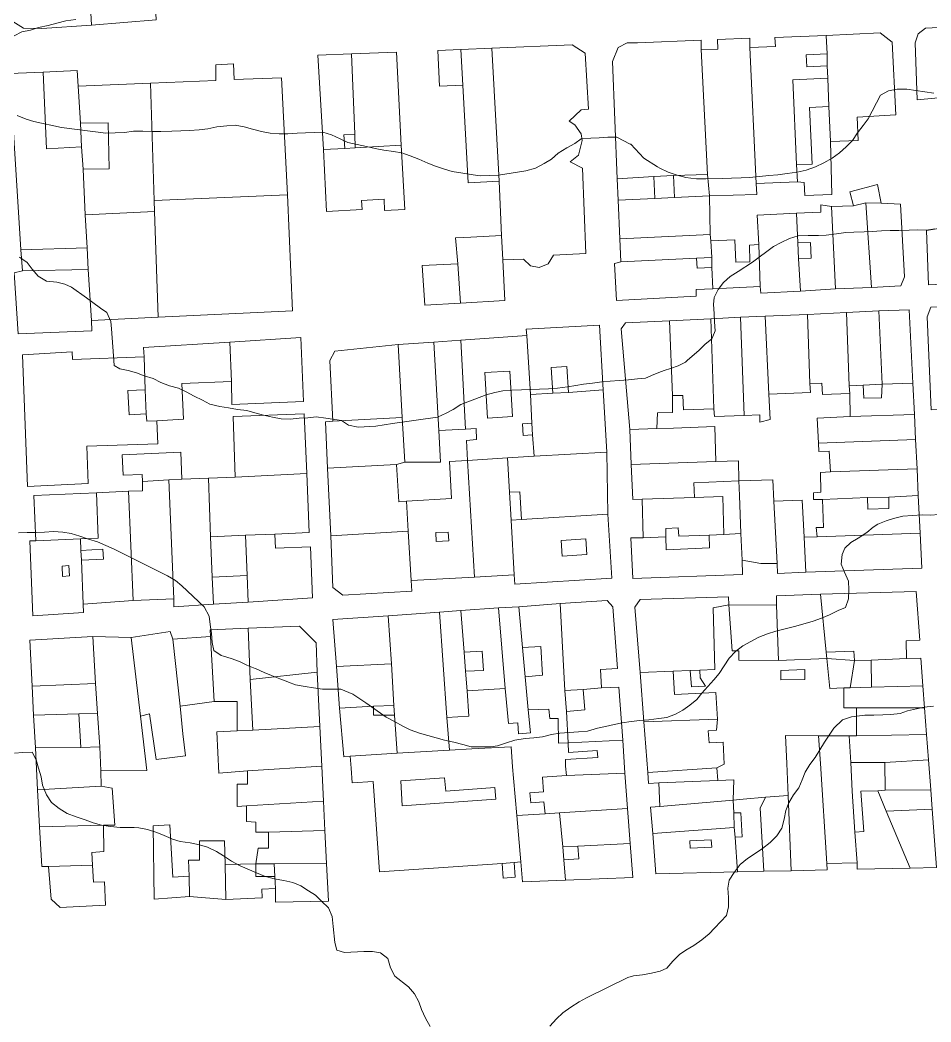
# Model space of a CAD drawing. Header units: kilometres. Extents: x 1172416 to 1173653, y 1051621 to 1052799.
# Drawn here: x 1173228.2 to 1173446.1, y 1052056.6 to 1052296.2 of the extents above; entities that cross this region are included whole.
import ezdxf

# ---------------------------------------------------------------- set-up
doc = ezdxf.new("R2010")
doc.units = ezdxf.units.KM
doc.header["$MEASUREMENT"] = 0
doc.layers.add('edificios', color=44, linetype='Continuous', lineweight=5)
doc.layers.add('terreno', color=7, linetype='Continuous')

msp = doc.modelspace()

# ---------------------------------------------------------------- linework, layer by layer
at = {"layer": 'edificios', "elevation": 50}
for points in [[(1173245.25, 1052327.625), (1173247, 1052327.625), (1173252, 1052328.00001), (1173252.75, 1052315.125), (1173259.75, 1052315.50001), (1173260.75, 1052296.25001), (1173245.25, 1052295.00001), (1173244, 1052318.75001), (1173243.5, 1052327.50001), (1173245.25, 1052327.625)], [(1173245.25, 1052295.00001), (1173233.375, 1052294.125), (1173229, 1052294.25001), (1173226.5, 1052295.875), (1173225, 1052297.75001), (1173224.125, 1052317.875), (1173244, 1052318.75001), (1173245.25, 1052295.00001)], [(1173459.75, 1052278.125), (1173447, 1052277.50001), (1173442.75, 1052277.125), (1173442.25, 1052290.75001), (1173443, 1052292.875), (1173444.75, 1052294.25001), (1173458.875, 1052295.00001), (1173459.75, 1052278.125)], [(1173391.125, 1052289.125), (1173395.125, 1052289.25001), (1173395, 1052291.50001), (1173402.75, 1052291.875), (1173402.75, 1052289.625), (1173404.25, 1052257.125), (1173404.375, 1052254.50001), (1173393.125, 1052254.125), (1173392.625, 1052259.25001), (1173391.125, 1052289.125)], [(1173402.75, 1052289.625), (1173408.875, 1052289.875), (1173408.75, 1052292.00001), (1173421, 1052292.50001), (1173421.25, 1052288.125), (1173416.25, 1052287.875), (1173416.375, 1052285.00001), (1173421.25, 1052285.25001), (1173421.375, 1052282.25001), (1173413, 1052281.875), (1173413.875, 1052261.625), (1173414.125, 1052257.50001), (1173404.25, 1052257.125), (1173402.75, 1052289.625)], [(1173421.25, 1052288.125), (1173421, 1052292.50001), (1173433.875, 1052293.125), (1173436.75, 1052290.875), (1173437.625, 1052273.50001), (1173428.375, 1052273.00001), (1173428.625, 1052267.375), (1173422, 1052267.125), (1173421.625, 1052275.50001), (1173421.375, 1052282.25001), (1173421.25, 1052285.25001), (1173421.25, 1052288.125)], [(1173333.625, 1052289.125), (1173341, 1052289.50001), (1173342.75, 1052257.625), (1173335.375, 1052257.25001), (1173334.125, 1052280.625), (1173333.625, 1052289.125)], [(1173342.75, 1052257.625), (1173341, 1052289.50001), (1173360.25, 1052290.25001), (1173363.375, 1052288.25001), (1173364.125, 1052274.875), (1173362.375, 1052274.75001), (1173359.5, 1052272.00001), (1173360.875, 1052271.125), (1173362.375, 1052269.00001), (1173362.625, 1052267.375), (1173361.75, 1052263.875), (1173359.75, 1052262.25001), (1173362.75, 1052260.75001), (1173363.5, 1052240.375), (1173355.75, 1052240.00001), (1173354.5, 1052237.875), (1173352.375, 1052237.00001), (1173350.25, 1052237.375), (1173348.625, 1052239.00001), (1173343.625, 1052238.875), (1173343.375, 1052244.625), (1173342.75, 1052257.625)], [(1173392.625, 1052259.25001), (1173384.5, 1052259.00001), (1173379.75, 1052258.75001), (1173371, 1052258.25001), (1173369.875, 1052286.25001), (1173371.25, 1052289.625), (1173373.375, 1052290.75001), (1173375.875, 1052290.75001), (1173391.125, 1052291.375), (1173391.125, 1052289.125), (1173392.625, 1052259.25001)], [(1173308.25, 1052268.875), (1173305.625, 1052268.75001), (1173305.875, 1052265.50001), (1173300.75, 1052265.25001), (1173299.375, 1052287.75001), (1173307.5, 1052288.125), (1173308.25, 1052268.875)], [(1173308.25, 1052268.875), (1173307.5, 1052288.125), (1173318.25, 1052288.50001), (1173319.375, 1052266.25001), (1173308.375, 1052265.625), (1173308.25, 1052268.875)], [(1173334.125, 1052280.625), (1173328.5, 1052280.375), (1173328.125, 1052288.875), (1173333.625, 1052289.125), (1173334.125, 1052280.625)], [(1173421.25, 1052285.25001), (1173416.375, 1052285.00001), (1173416.25, 1052287.875), (1173421.25, 1052288.125), (1173421.25, 1052285.25001)], [(1173259.375, 1052281.125), (1173275, 1052281.75001), (1173275, 1052285.50001), (1173279.25, 1052285.75001), (1173279.375, 1052282.00001), (1173290.75, 1052282.375), (1173292.125, 1052254.375), (1173260.25, 1052253.00001), (1173259.375, 1052281.125)], [(1173242.875, 1052265.875), (1173243.25, 1052260.50001), (1173243.75, 1052249.625), (1173244.25, 1052241.75001), (1173228.375, 1052241.25001), (1173225.75, 1052283.375), (1173233.75, 1052283.75001), (1173234.5, 1052265.375), (1173242.875, 1052265.875)], [(1173233.75, 1052283.75001), (1173241.875, 1052284.125), (1173242.125, 1052280.375), (1173242.625, 1052271.50001), (1173242.875, 1052265.875), (1173234.5, 1052265.375), (1173233.75, 1052283.75001)], [(1173421.625, 1052275.50001), (1173417, 1052275.25001), (1173417.625, 1052261.75001), (1173413.875, 1052261.625), (1173413, 1052281.875), (1173421.375, 1052282.25001), (1173421.625, 1052275.50001)], [(1173242.125, 1052280.375), (1173259.375, 1052281.125), (1173260.25, 1052253.00001), (1173260.375, 1052250.375), (1173243.75, 1052249.625), (1173243.25, 1052260.50001), (1173249.5, 1052260.625), (1173249.25, 1052271.625), (1173242.625, 1052271.50001), (1173242.125, 1052280.375)], [(1173422, 1052267.125), (1173422.375, 1052254.50001), (1173415.875, 1052254.25001), (1173415.75, 1052257.375), (1173414.125, 1052257.50001), (1173413.875, 1052261.625), (1173417.625, 1052261.75001), (1173417, 1052275.25001), (1173421.625, 1052275.50001), (1173422, 1052267.125)], [(1173242.625, 1052271.50001), (1173249.25, 1052271.625), (1173249.5, 1052260.625), (1173243.25, 1052260.50001), (1173242.875, 1052265.875), (1173242.625, 1052271.50001)], [(1173308.375, 1052265.625), (1173305.875, 1052265.50001), (1173305.625, 1052268.75001), (1173308.25, 1052268.875), (1173308.375, 1052265.625)], [(1173319.375, 1052266.25001), (1173320.25, 1052250.875), (1173315.375, 1052250.625), (1173315.25, 1052253.375), (1173309.875, 1052253.00001), (1173310, 1052250.875), (1173301.5, 1052250.375), (1173300.75, 1052265.25001), (1173305.875, 1052265.50001), (1173308.375, 1052265.625), (1173319.375, 1052266.25001)], [(1173379.75, 1052258.75001), (1173380, 1052253.50001), (1173371.25, 1052253.125), (1173371, 1052258.25001), (1173379.75, 1052258.75001)], [(1173384.5, 1052259.00001), (1173384.75, 1052253.75001), (1173380, 1052253.50001), (1173379.75, 1052258.75001), (1173384.5, 1052259.00001)], [(1173392.625, 1052259.25001), (1173393.125, 1052254.125), (1173384.75, 1052253.75001), (1173384.5, 1052259.00001), (1173392.625, 1052259.25001)], [(1173434.125, 1052252.375), (1173430.5, 1052252.50001), (1173427.5, 1052251.75001), (1173426.625, 1052255.125), (1173433.25, 1052256.875), (1173434.125, 1052252.375)], [(1173292.125, 1052254.375), (1173293.375, 1052226.625), (1173261.25, 1052225.125), (1173260.375, 1052250.375), (1173260.25, 1052253.00001), (1173292.125, 1052254.375)], [(1173393.125, 1052254.125), (1173393.25, 1052244.875), (1173371.625, 1052243.875), (1173371.25, 1052253.125), (1173380, 1052253.50001), (1173384.75, 1052253.75001), (1173393.125, 1052254.125)], [(1173413.875, 1052250.00001), (1173419.75, 1052250.25001), (1173419.75, 1052252.00001), (1173422.25, 1052251.625), (1173423.25, 1052231.875), (1173414.875, 1052231.375), (1173414.375, 1052239.125), (1173417.375, 1052239.25001), (1173417.25, 1052243.00001), (1173414.25, 1052242.875), (1173413.875, 1052250.00001)], [(1173430.5, 1052252.50001), (1173431.875, 1052232.25001), (1173423.25, 1052231.875), (1173422.25, 1052251.625), (1173427.5, 1052251.75001), (1173430.5, 1052252.50001)], [(1173434.125, 1052252.375), (1173438.75, 1052252.125), (1173439.75, 1052234.75001), (1173438.875, 1052232.625), (1173431.875, 1052232.25001), (1173430.5, 1052252.50001), (1173434.125, 1052252.375)], [(1173260.375, 1052250.375), (1173261.25, 1052225.125), (1173245.25, 1052224.375), (1173244.5, 1052236.50001), (1173244.25, 1052241.75001), (1173243.75, 1052249.625), (1173260.375, 1052250.375)], [(1173414.25, 1052242.875), (1173414.375, 1052239.125), (1173414.875, 1052231.375), (1173405.375, 1052230.875), (1173405.25, 1052232.50001), (1173404.875, 1052242.50001), (1173404.5, 1052249.50001), (1173413.875, 1052250.00001), (1173414.25, 1052242.875)], [(1173459, 1052246.875), (1173459.25, 1052241.125), (1173462.25, 1052241.25001), (1173462.625, 1052235.375), (1173462.625, 1052233.75001), (1173445.5, 1052232.875), (1173445, 1052245.875), (1173447.875, 1052246.375), (1173459, 1052246.875)], [(1173343.625, 1052238.875), (1173344.125, 1052229.125), (1173333.5, 1052228.50001), (1173332.875, 1052237.875), (1173332.375, 1052244.125), (1173336, 1052244.25001), (1173343.375, 1052244.625), (1173343.625, 1052238.875)], [(1173393.25, 1052244.875), (1173393.375, 1052243.375), (1173393.625, 1052239.375), (1173390, 1052239.25001), (1173371.875, 1052238.375), (1173371.625, 1052243.875), (1173393.25, 1052244.875)], [(1173244.25, 1052241.75001), (1173244.5, 1052236.50001), (1173228.75, 1052236.25001), (1173228.375, 1052241.25001), (1173244.25, 1052241.75001)], [(1173393.375, 1052243.375), (1173399.125, 1052243.625), (1173399.375, 1052238.25001), (1173402.75, 1052238.375), (1173402.625, 1052242.375), (1173404.875, 1052242.50001), (1173405.25, 1052232.50001), (1173393.875, 1052231.875), (1173393.625, 1052237.00001), (1173393.625, 1052239.375), (1173393.375, 1052243.375)], [(1173414.375, 1052239.125), (1173414.25, 1052242.875), (1173417.25, 1052243.00001), (1173417.375, 1052239.25001), (1173414.375, 1052239.125)], [(1173390, 1052239.25001), (1173390.125, 1052236.875), (1173393.625, 1052237.00001), (1173393.875, 1052231.875), (1173389.875, 1052231.75001), (1173389.875, 1052230.125), (1173370.875, 1052229.125), (1173370.375, 1052238.00001), (1173371.875, 1052238.375), (1173390, 1052239.25001)], [(1173393.625, 1052239.375), (1173393.625, 1052237.00001), (1173390.125, 1052236.875), (1173390, 1052239.25001), (1173393.625, 1052239.375)], [(1173333.5, 1052228.50001), (1173325, 1052228.00001), (1173324.375, 1052237.50001), (1173332.875, 1052237.875), (1173333.5, 1052228.50001)], [(1173244.5, 1052236.50001), (1173245.25, 1052224.375), (1173245.375, 1052221.875), (1173227.75, 1052221.125), (1173226.75, 1052235.75001), (1173228.75, 1052236.25001), (1173244.5, 1052236.50001)], [(1173467.25, 1052206.75001), (1173463.125, 1052206.50001), (1173463, 1052208.75001), (1173456.25, 1052208.375), (1173456.5, 1052203.375), (1173446.125, 1052203.00001), (1173445.125, 1052225.25001), (1173446, 1052227.50001), (1173467.125, 1052228.50001), (1173467.25, 1052206.75001)], [(1173383.5, 1052224.25001), (1173393.375, 1052224.75001), (1173394.125, 1052203.25001), (1173386.875, 1052203.00001), (1173386.75, 1052206.375), (1173384.25, 1052206.375), (1173383.5, 1052224.25001)], [(1173393.375, 1052224.75001), (1173400.5, 1052225.125), (1173401.375, 1052201.625), (1173394.25, 1052201.375), (1173394.125, 1052203.25001), (1173393.375, 1052224.75001)], [(1173400.5, 1052225.125), (1173406.375, 1052225.375), (1173407.25, 1052206.75001), (1173407.625, 1052200.625), (1173405.125, 1052200.00001), (1173405.125, 1052201.75001), (1173401.375, 1052201.625), (1173400.5, 1052225.125)], [(1173406.375, 1052225.375), (1173416.5, 1052225.75001), (1173417.125, 1052209.25001), (1173417.25, 1052207.125), (1173407.25, 1052206.75001), (1173406.375, 1052225.375)], [(1173416.5, 1052225.75001), (1173425.875, 1052226.25001), (1173426.5, 1052208.75001), (1173426.625, 1052206.875), (1173420.125, 1052206.625), (1173420, 1052209.375), (1173417.125, 1052209.25001), (1173416.5, 1052225.75001)], [(1173425.875, 1052226.25001), (1173433.625, 1052226.625), (1173434.375, 1052209.125), (1173429.875, 1052208.875), (1173426.5, 1052208.75001), (1173425.875, 1052226.25001)], [(1173433.625, 1052226.625), (1173440.875, 1052226.875), (1173441.75, 1052209.375), (1173434.375, 1052209.125), (1173433.625, 1052226.625)], [(1173349.375, 1052220.75001), (1173349.25, 1052222.25001), (1173366.75, 1052223.25001), (1173367.625, 1052207.75001), (1173359.375, 1052207.125), (1173359, 1052213.375), (1173355.25, 1052213.125), (1173355.625, 1052207.00001), (1173350.25, 1052206.625), (1173349.375, 1052220.75001)], [(1173384.25, 1052206.375), (1173384.25, 1052202.375), (1173380.625, 1052202.25001), (1173380.5, 1052198.50001), (1173374, 1052198.25001), (1173372, 1052222.375), (1173373, 1052223.75001), (1173383.5, 1052224.25001), (1173384.25, 1052206.375)], [(1173278.75, 1052209.75001), (1173278.375, 1052219.125), (1173295.375, 1052220.25001), (1173296, 1052205.00001), (1173278.875, 1052204.25001), (1173278.75, 1052209.75001)], [(1173333.625, 1052219.625), (1173349.375, 1052220.75001), (1173350.25, 1052206.625), (1173350.625, 1052199.75001), (1173348.375, 1052199.625), (1173348.5, 1052196.875), (1173350.75, 1052197.00001), (1173351.125, 1052191.875), (1173344.75, 1052191.50001), (1173335.25, 1052190.875), (1173335, 1052195.625), (1173337.375, 1052195.875), (1173337.25, 1052198.50001), (1173334.75, 1052198.375), (1173333.625, 1052219.625)], [(1173257.875, 1052215.625), (1173257.75, 1052217.875), (1173278.375, 1052219.125), (1173278.75, 1052209.75001), (1173266.875, 1052209.25001), (1173267.25, 1052200.75001), (1173260.875, 1052200.375), (1173258.5, 1052200.25001), (1173258.375, 1052202.00001), (1173258.125, 1052207.75001), (1173257.875, 1052215.625)], [(1173319.625, 1052201.125), (1173303, 1052200.25001), (1173302.25, 1052214.75001), (1173303.5, 1052217.00001), (1173318.625, 1052218.625), (1173319.625, 1052201.125)], [(1173318.625, 1052218.625), (1173327.125, 1052219.125), (1173328.375, 1052198.00001), (1173328.75, 1052190.50001), (1173320.25, 1052190.50001), (1173319.625, 1052201.125), (1173318.625, 1052218.625)], [(1173327.125, 1052219.125), (1173333.625, 1052219.625), (1173334.75, 1052198.375), (1173328.375, 1052198.00001), (1173327.125, 1052219.125)], [(1173258.125, 1052207.75001), (1173254, 1052207.625), (1173254.25, 1052201.75001), (1173258.375, 1052202.00001), (1173258.5, 1052200.25001), (1173260.875, 1052200.375), (1173261.125, 1052194.875), (1173244.125, 1052194.25001), (1173244.5, 1052185.375), (1173230, 1052184.625), (1173228.75, 1052216.125), (1173240.625, 1052216.875), (1173240.75, 1052215.00001), (1173257.875, 1052215.625), (1173258.125, 1052207.75001)], [(1173359.375, 1052207.125), (1173355.625, 1052207.00001), (1173355.25, 1052213.125), (1173359, 1052213.375), (1173359.375, 1052207.125)], [(1173340, 1052201.00001), (1173346, 1052201.375), (1173345.375, 1052212.25001), (1173339.375, 1052211.875), (1173340, 1052201.00001)], [(1173340, 1052201.00001), (1173339.375, 1052211.875), (1173345.375, 1052212.25001), (1173346, 1052201.375), (1173340, 1052201.00001)], [(1173417.125, 1052209.25001), (1173420, 1052209.375), (1173420.125, 1052206.625), (1173426.625, 1052206.875), (1173426.75, 1052201.375), (1173418.875, 1052201.00001), (1173419.125, 1052195.00001), (1173419.25, 1052193.00001), (1173421.75, 1052193.125), (1173422, 1052188.125), (1173419.625, 1052188.00001), (1173419.75, 1052183.25001), (1173418, 1052183.125), (1173418, 1052181.50001), (1173420.125, 1052181.50001), (1173420.375, 1052174.875), (1173418.625, 1052174.875), (1173418.875, 1052172.625), (1173415.75, 1052172.50001), (1173415.25, 1052181.375), (1173408.5, 1052181.125), (1173408.25, 1052186.25001), (1173400.125, 1052186.00001), (1173400, 1052190.75001), (1173394.625, 1052190.625), (1173394.375, 1052199.00001), (1173384.5, 1052198.625), (1173380.5, 1052198.50001), (1173380.625, 1052202.25001), (1173384.25, 1052202.375), (1173384.25, 1052206.375), (1173386.75, 1052206.375), (1173386.875, 1052203.00001), (1173394.125, 1052203.25001), (1173394.25, 1052201.375), (1173401.375, 1052201.625), (1173405.125, 1052201.75001), (1173405.125, 1052200.00001), (1173407.625, 1052200.625), (1173407.25, 1052206.75001), (1173417.25, 1052207.125), (1173417.125, 1052209.25001)], [(1173441.75, 1052209.375), (1173442.125, 1052201.875), (1173426.75, 1052201.375), (1173426.625, 1052206.875), (1173426.5, 1052208.75001), (1173429.875, 1052208.875), (1173430, 1052205.75001), (1173434.25, 1052205.875), (1173434.375, 1052209.125), (1173441.75, 1052209.375)], [(1173434.375, 1052209.125), (1173434.25, 1052205.875), (1173430, 1052205.75001), (1173429.875, 1052208.875), (1173434.375, 1052209.125)], [(1173258.375, 1052202.00001), (1173254.25, 1052201.75001), (1173254, 1052207.625), (1173258.125, 1052207.75001), (1173258.375, 1052202.00001)], [(1173367.625, 1052207.75001), (1173368.5, 1052192.875), (1173351.125, 1052191.875), (1173350.75, 1052197.00001), (1173350.625, 1052199.75001), (1173350.25, 1052206.625), (1173355.625, 1052207.00001), (1173359.375, 1052207.125), (1173367.625, 1052207.75001)], [(1173296.75, 1052187.75001), (1173279.625, 1052186.875), (1173279.125, 1052201.375), (1173296.125, 1052202.00001), (1173296.75, 1052187.75001)], [(1173319.625, 1052201.125), (1173320.25, 1052190.50001), (1173318.25, 1052189.875), (1173301.75, 1052189.00001), (1173301.25, 1052200.125), (1173303, 1052200.25001), (1173319.625, 1052201.125)], [(1173442.125, 1052201.875), (1173442.375, 1052195.875), (1173419.125, 1052195.00001), (1173418.875, 1052201.00001), (1173426.75, 1052201.375), (1173442.125, 1052201.875)], [(1173334.75, 1052198.375), (1173337.25, 1052198.50001), (1173337.375, 1052195.875), (1173335, 1052195.625), (1173335.25, 1052190.875), (1173330.875, 1052190.625), (1173331.375, 1052181.75001), (1173320.625, 1052181.125), (1173318.75, 1052181.00001), (1173318.25, 1052189.875), (1173320.25, 1052190.50001), (1173328.75, 1052190.50001), (1173328.375, 1052198.00001), (1173334.75, 1052198.375)], [(1173350.75, 1052197.00001), (1173348.5, 1052196.875), (1173348.375, 1052199.625), (1173350.625, 1052199.75001), (1173350.75, 1052197.00001)], [(1173380.5, 1052198.50001), (1173384.5, 1052198.625), (1173394.375, 1052199.00001), (1173394.625, 1052190.625), (1173374.375, 1052189.875), (1173374, 1052198.25001), (1173380.5, 1052198.50001)], [(1173442.375, 1052195.875), (1173442.75, 1052188.875), (1173422, 1052188.125), (1173421.75, 1052193.125), (1173419.25, 1052193.00001), (1173419.125, 1052195.00001), (1173442.375, 1052195.875)], [(1173266.875, 1052186.375), (1173263.75, 1052186.25001), (1173257.5, 1052185.875), (1173257.375, 1052187.50001), (1173252.875, 1052187.375), (1173252.625, 1052192.25001), (1173266.625, 1052192.875), (1173266.875, 1052186.375)], [(1173344.75, 1052191.50001), (1173345.25, 1052183.25001), (1173345.625, 1052176.625), (1173346.375, 1052163.50001), (1173336.875, 1052163.00001), (1173335.25, 1052190.875), (1173344.75, 1052191.50001)], [(1173368.5, 1052192.875), (1173368.75, 1052178.00001), (1173348.125, 1052176.75001), (1173347.75, 1052183.375), (1173345.25, 1052183.25001), (1173344.75, 1052191.50001), (1173351.125, 1052191.875), (1173368.5, 1052192.875)], [(1173318.25, 1052189.875), (1173318.75, 1052181.00001), (1173320.625, 1052181.125), (1173321, 1052174.00001), (1173302.5, 1052172.875), (1173301.75, 1052189.00001), (1173318.25, 1052189.875)], [(1173335.25, 1052190.875), (1173336.875, 1052163.00001), (1173321.75, 1052162.125), (1173321, 1052174.00001), (1173320.625, 1052181.125), (1173331.375, 1052181.75001), (1173330.875, 1052190.625), (1173335.25, 1052190.875)], [(1173394.625, 1052190.625), (1173400, 1052190.75001), (1173400.125, 1052186.00001), (1173389.375, 1052185.50001), (1173389.5, 1052182.00001), (1173377, 1052181.625), (1173374.75, 1052181.50001), (1173374.375, 1052189.875), (1173394.625, 1052190.625)], [(1173442.75, 1052188.875), (1173443, 1052182.50001), (1173436, 1052182.125), (1173430.875, 1052182.00001), (1173420.125, 1052181.50001), (1173418, 1052181.50001), (1173418, 1052183.125), (1173419.75, 1052183.25001), (1173419.625, 1052188.00001), (1173422, 1052188.125), (1173442.75, 1052188.875)], [(1173266.875, 1052186.375), (1173273.25, 1052186.625), (1173273.75, 1052172.625), (1173274.125, 1052163.00001), (1173274.5, 1052156.50001), (1173265, 1052155.875), (1173265, 1052157.75001), (1173263.75, 1052186.25001), (1173266.875, 1052186.375)], [(1173296.75, 1052187.75001), (1173297.375, 1052173.625), (1173289.125, 1052173.25001), (1173282.125, 1052173.00001), (1173273.75, 1052172.625), (1173273.25, 1052186.625), (1173279.625, 1052186.875), (1173296.75, 1052187.75001)], [(1173263.75, 1052186.25001), (1173265, 1052157.75001), (1173255.25, 1052157.375), (1173254.125, 1052183.50001), (1173257.5, 1052183.625), (1173257.5, 1052185.875), (1173263.75, 1052186.25001)], [(1173400.125, 1052186.00001), (1173400.25, 1052182.50001), (1173400.625, 1052173.375), (1173396.5, 1052173.125), (1173396.25, 1052182.25001), (1173389.5, 1052182.00001), (1173389.375, 1052185.50001), (1173400.125, 1052186.00001)], [(1173408.5, 1052181.125), (1173409.25, 1052166.25001), (1173405.375, 1052166.25001), (1173400.875, 1052167.00001), (1173400.625, 1052173.375), (1173400.25, 1052182.50001), (1173400.125, 1052186.00001), (1173408.25, 1052186.25001), (1173408.5, 1052181.125)], [(1173242.625, 1052172.125), (1173232, 1052171.625), (1173231.5, 1052182.50001), (1173246.5, 1052183.125), (1173246.875, 1052172.25001), (1173242.625, 1052172.125)], [(1173246.5, 1052183.125), (1173254.125, 1052183.50001), (1173255.25, 1052157.375), (1173243.25, 1052156.50001), (1173242.875, 1052167.00001), (1173248.125, 1052167.25001), (1173248, 1052169.625), (1173242.75, 1052169.375), (1173242.625, 1052172.125), (1173246.875, 1052172.25001), (1173246.5, 1052183.125)], [(1173348.125, 1052176.75001), (1173345.625, 1052176.625), (1173345.25, 1052183.25001), (1173347.75, 1052183.375), (1173348.125, 1052176.75001)], [(1173389.5, 1052182.00001), (1173396.25, 1052182.25001), (1173396.5, 1052173.125), (1173393, 1052173.00001), (1173385.75, 1052172.75001), (1173385.625, 1052174.75001), (1173382.625, 1052174.625), (1173382.625, 1052172.625), (1173377.25, 1052172.375), (1173377, 1052181.625), (1173389.5, 1052182.00001)], [(1173443, 1052182.50001), (1173443.5, 1052173.50001), (1173418.875, 1052172.625), (1173418.625, 1052174.875), (1173420.375, 1052174.875), (1173420.125, 1052181.50001), (1173430.875, 1052182.00001), (1173431, 1052179.25001), (1173436, 1052179.375), (1173436, 1052182.125), (1173443, 1052182.50001)], [(1173436, 1052182.125), (1173436, 1052179.375), (1173431, 1052179.25001), (1173430.875, 1052182.00001), (1173436, 1052182.125)], [(1173415.75, 1052172.50001), (1173416.125, 1052164.125), (1173409.375, 1052163.875), (1173409.25, 1052166.25001), (1173408.5, 1052181.125), (1173415.25, 1052181.375), (1173415.75, 1052172.50001)], [(1173368.75, 1052178.00001), (1173369.75, 1052162.75001), (1173346.5, 1052161.25001), (1173346.375, 1052163.50001), (1173345.625, 1052176.625), (1173348.125, 1052176.75001), (1173368.75, 1052178.00001)], [(1173393, 1052173.00001), (1173393.125, 1052170.00001), (1173382.75, 1052169.50001), (1173382.625, 1052172.625), (1173382.625, 1052174.625), (1173385.625, 1052174.75001), (1173385.75, 1052172.75001), (1173393, 1052173.00001)], [(1173242.625, 1052172.125), (1173242.75, 1052169.375), (1173242.875, 1052167.00001), (1173243.25, 1052156.50001), (1173243.375, 1052154.50001), (1173231.25, 1052153.75001), (1173230.5, 1052171.625), (1173232, 1052171.625), (1173242.625, 1052172.125)], [(1173282.125, 1052173.00001), (1173282.5, 1052163.375), (1173274.125, 1052163.00001), (1173273.75, 1052172.625), (1173282.125, 1052173.00001)], [(1173289.125, 1052173.25001), (1173289.25, 1052169.875), (1173297.625, 1052170.25001), (1173298.125, 1052158.00001), (1173282.75, 1052157.00001), (1173282.5, 1052163.375), (1173282.125, 1052173.00001), (1173289.125, 1052173.25001)], [(1173321, 1052174.00001), (1173321.75, 1052162.125), (1173321.875, 1052159.625), (1173305.375, 1052158.625), (1173303, 1052160.50001), (1173302.5, 1052172.875), (1173321, 1052174.00001)], [(1173327.75, 1052171.50001), (1173330.75, 1052171.625), (1173330.625, 1052173.75001), (1173327.625, 1052173.625), (1173327.75, 1052171.50001)], [(1173327.75, 1052171.50001), (1173327.625, 1052173.625), (1173330.625, 1052173.75001), (1173330.75, 1052171.625), (1173327.75, 1052171.50001)], [(1173357.875, 1052168.00001), (1173363.75, 1052168.375), (1173363.5, 1052172.125), (1173357.625, 1052171.75001), (1173357.875, 1052168.00001)], [(1173357.875, 1052168.00001), (1173357.625, 1052171.75001), (1173363.5, 1052172.125), (1173363.75, 1052168.375), (1173357.875, 1052168.00001)], [(1173400.625, 1052173.375), (1173400.875, 1052167.00001), (1173401, 1052163.625), (1173374.75, 1052162.625), (1173374.25, 1052172.375), (1173377.25, 1052172.375), (1173382.625, 1052172.625), (1173382.75, 1052169.50001), (1173393.125, 1052170.00001), (1173393, 1052173.00001), (1173396.5, 1052173.125), (1173400.625, 1052173.375)], [(1173443.5, 1052173.50001), (1173443.875, 1052165.125), (1173416.125, 1052164.125), (1173415.75, 1052172.50001), (1173418.875, 1052172.625), (1173443.5, 1052173.50001)], [(1173242.875, 1052167.00001), (1173242.75, 1052169.375), (1173248, 1052169.625), (1173248.125, 1052167.25001), (1173242.875, 1052167.00001)], [(1173238.375, 1052163.125), (1173240, 1052163.25001), (1173239.875, 1052165.75001), (1173238.25, 1052165.625), (1173238.375, 1052163.125)], [(1173238.375, 1052163.125), (1173238.25, 1052165.625), (1173239.875, 1052165.75001), (1173240, 1052163.25001), (1173238.375, 1052163.125)], [(1173282.5, 1052163.375), (1173282.75, 1052157.00001), (1173274.5, 1052156.50001), (1173274.125, 1052163.00001), (1173282.5, 1052163.375)], [(1173397.75, 1052156.375), (1173394, 1052155.625), (1173394.375, 1052140.875), (1173390.75, 1052140.75001), (1173388.5, 1052140.625), (1173384.375, 1052140.50001), (1173376.5, 1052140.125), (1173375.25, 1052155.75001), (1173376.5, 1052157.625), (1173397.625, 1052158.25001), (1173397.75, 1052156.375)], [(1173409.125, 1052156.25001), (1173409.125, 1052158.50001), (1173419.625, 1052158.875), (1173421, 1052145.00001), (1173421.125, 1052143.50001), (1173409.625, 1052143.00001), (1173409.125, 1052156.25001)], [(1173421, 1052145.00001), (1173419.625, 1052158.875), (1173442.5, 1052159.50001), (1173443.375, 1052147.875), (1173440.125, 1052147.75001), (1173440.25, 1052143.50001), (1173431.75, 1052143.125), (1173427.75, 1052143.00001), (1173427.625, 1052145.25001), (1173421, 1052145.00001)], [(1173333.625, 1052155.00001), (1173342.625, 1052155.625), (1173344.25, 1052136.375), (1173335.125, 1052135.75001), (1173334.75, 1052140.50001), (1173339, 1052140.625), (1173338.75, 1052145.25001), (1173334.375, 1052145.00001), (1173333.625, 1052155.00001)], [(1173342.625, 1052155.625), (1173347.5, 1052155.875), (1173348.375, 1052146.125), (1173349, 1052139.125), (1173349.75, 1052131.25001), (1173350.25, 1052125.75001), (1173347.375, 1052125.50001), (1173347.25, 1052128.125), (1173345, 1052128.00001), (1173344.25, 1052136.375), (1173342.625, 1052155.625)], [(1173347.5, 1052155.875), (1173357.375, 1052156.625), (1173358.5, 1052135.875), (1173358.875, 1052130.875), (1173359.25, 1052123.375), (1173357, 1052123.25001), (1173356.875, 1052129.125), (1173354.875, 1052129.125), (1173354.625, 1052131.375), (1173349.75, 1052131.25001), (1173349, 1052139.125), (1173353.125, 1052139.50001), (1173352.75, 1052146.375), (1173348.375, 1052146.125), (1173347.5, 1052155.875)], [(1173357.375, 1052156.625), (1173368.625, 1052157.375), (1173370, 1052155.875), (1173371.125, 1052141.125), (1173367, 1052140.875), (1173367.25, 1052136.50001), (1173362.875, 1052136.125), (1173358.5, 1052135.875), (1173357.375, 1052156.625)], [(1173421.125, 1052143.50001), (1173421.875, 1052136.375), (1173425.25, 1052136.50001), (1173425.25, 1052131.75001), (1173428.25, 1052131.75001), (1173428.25, 1052125.00001), (1173426.5, 1052125.00001), (1173423.25, 1052125.00001), (1173419.125, 1052125.00001), (1173411.25, 1052125.125), (1173411.625, 1052118.375), (1173411.875, 1052110.75001), (1173406.5, 1052110.375), (1173401.125, 1052109.875), (1173398.75, 1052109.625), (1173398.875, 1052114.50001), (1173395.125, 1052114.375), (1173394.875, 1052117.375), (1173396.625, 1052118.25001), (1173396.375, 1052123.50001), (1173393, 1052123.375), (1173392.75, 1052126.25001), (1173394.75, 1052126.375), (1173395, 1052129.00001), (1173394.625, 1052135.375), (1173384.75, 1052134.875), (1173384.375, 1052140.50001), (1173388.5, 1052140.625), (1173388.75, 1052136.75001), (1173392.125, 1052136.875), (1173390.875, 1052138.875), (1173390.75, 1052140.75001), (1173394.375, 1052140.875), (1173394, 1052155.625), (1173397.75, 1052156.375), (1173398.5, 1052145.375), (1173400.125, 1052145.375), (1173400.125, 1052143.125), (1173409.625, 1052143.00001), (1173421.125, 1052143.50001)], [(1173397.75, 1052156.375), (1173409.125, 1052156.25001), (1173409.625, 1052143.00001), (1173400.125, 1052143.125), (1173400.125, 1052145.375), (1173398.5, 1052145.375), (1173397.75, 1052156.375)], [(1173317, 1052142.25001), (1173303.875, 1052141.625), (1173303, 1052152.875), (1173316.25, 1052153.75001), (1173317, 1052142.25001)], [(1173316.25, 1052153.75001), (1173328.5, 1052154.625), (1173330.25, 1052129.375), (1173330.875, 1052121.625), (1173318.375, 1052120.875), (1173317.75, 1052130.00001), (1173317.625, 1052132.25001), (1173317, 1052142.25001), (1173316.25, 1052153.75001)], [(1173328.5, 1052154.625), (1173333.625, 1052155.00001), (1173334.375, 1052145.00001), (1173334.75, 1052140.50001), (1173335.125, 1052135.75001), (1173335.5, 1052129.75001), (1173330.25, 1052129.375), (1173328.5, 1052154.625)], [(1173273.75, 1052148.75001), (1173273.625, 1052150.375), (1173282.75, 1052150.75001), (1173283.25, 1052138.50001), (1173283.875, 1052126.375), (1173280.125, 1052126.25001), (1173280.125, 1052133.25001), (1173274.625, 1052133.25001), (1173273.75, 1052148.75001)], [(1173282.75, 1052150.75001), (1173295, 1052151.25001), (1173299, 1052147.25001), (1173299.25, 1052140.25001), (1173283.25, 1052138.50001), (1173282.75, 1052150.75001)], [(1173245.625, 1052148.75001), (1173246.25, 1052137.50001), (1173231.125, 1052136.875), (1173230.5, 1052147.875), (1173245.625, 1052148.75001)], [(1173245.625, 1052148.75001), (1173254.75, 1052148.50001), (1173257, 1052129.75001), (1173258.5, 1052116.75001), (1173247.5, 1052116.625), (1173247.25, 1052122.375), (1173246.75, 1052130.375), (1173246.25, 1052137.50001), (1173245.625, 1052148.75001)], [(1173254.75, 1052148.50001), (1173264.125, 1052150.00001), (1173264.75, 1052148.125), (1173266.5, 1052132.125), (1173267.125, 1052125.50001), (1173267.75, 1052120.25001), (1173260.75, 1052119.375), (1173259.125, 1052130.25001), (1173257, 1052129.75001), (1173254.75, 1052148.50001)], [(1173264.75, 1052148.125), (1173273.75, 1052148.75001), (1173274.625, 1052133.25001), (1173266.5, 1052132.125), (1173264.75, 1052148.125)], [(1173349, 1052139.125), (1173348.375, 1052146.125), (1173352.75, 1052146.375), (1173353.125, 1052139.50001), (1173349, 1052139.125)], [(1173334.75, 1052140.50001), (1173334.375, 1052145.00001), (1173338.75, 1052145.25001), (1173339, 1052140.625), (1173334.75, 1052140.50001)], [(1173421, 1052145.00001), (1173427.625, 1052145.25001), (1173427.75, 1052143.00001), (1173421.125, 1052143.50001), (1173421, 1052145.00001)], [(1173427.75, 1052143.00001), (1173426.75, 1052136.50001), (1173425.25, 1052136.50001), (1173421.875, 1052136.375), (1173421.125, 1052143.50001), (1173427.75, 1052143.00001)], [(1173440.25, 1052143.50001), (1173443.625, 1052143.625), (1173444.125, 1052137.00001), (1173431.875, 1052136.625), (1173431.75, 1052143.125), (1173440.25, 1052143.50001)], [(1173317, 1052142.25001), (1173317.625, 1052132.25001), (1173312.75, 1052132.125), (1173304.625, 1052131.625), (1173303.875, 1052141.625), (1173317, 1052142.25001)], [(1173410.125, 1052138.375), (1173415.875, 1052138.50001), (1173415.875, 1052140.875), (1173410.125, 1052140.625), (1173410.125, 1052138.375)], [(1173410.125, 1052138.375), (1173410.125, 1052140.625), (1173415.875, 1052140.875), (1173415.875, 1052138.50001), (1173410.125, 1052138.375)], [(1173431.75, 1052143.125), (1173431.875, 1052136.625), (1173426.75, 1052136.50001), (1173427.75, 1052143.00001), (1173431.75, 1052143.125)], [(1173299.25, 1052140.25001), (1173299.875, 1052127.25001), (1173283.875, 1052126.375), (1173283.25, 1052138.50001), (1173299.25, 1052140.25001)], [(1173384.375, 1052140.50001), (1173384.75, 1052134.875), (1173394.625, 1052135.375), (1173395, 1052129.00001), (1173377.375, 1052128.375), (1173376.5, 1052140.125), (1173384.375, 1052140.50001)], [(1173390.75, 1052140.75001), (1173390.875, 1052138.875), (1173392.125, 1052136.875), (1173388.75, 1052136.75001), (1173388.5, 1052140.625), (1173390.75, 1052140.75001)], [(1173246.25, 1052137.50001), (1173246.75, 1052130.375), (1173242.25, 1052130.25001), (1173231.375, 1052130.00001), (1173231.125, 1052136.875), (1173246.25, 1052137.50001)], [(1173344.25, 1052136.375), (1173345, 1052128.00001), (1173347.25, 1052128.125), (1173347.375, 1052125.50001), (1173350.25, 1052125.75001), (1173349.75, 1052131.25001), (1173354.625, 1052131.375), (1173354.875, 1052129.125), (1173356.875, 1052129.125), (1173357, 1052123.25001), (1173359.25, 1052123.375), (1173359.375, 1052121.00001), (1173366.25, 1052121.50001), (1173366.375, 1052119.875), (1173358.625, 1052119.375), (1173358.625, 1052117.75001), (1173358.875, 1052115.50001), (1173353.125, 1052115.125), (1173353.375, 1052111.625), (1173350.125, 1052111.375), (1173350.375, 1052109.00001), (1173353.5, 1052109.25001), (1173353.75, 1052106.375), (1173347, 1052106.00001), (1173346.25, 1052114.875), (1173346, 1052117.625), (1173345.625, 1052122.375), (1173336.25, 1052121.875), (1173330.875, 1052121.625), (1173330.25, 1052129.375), (1173335.5, 1052129.75001), (1173335.125, 1052135.75001), (1173344.25, 1052136.375)], [(1173362.875, 1052136.125), (1173363.25, 1052131.25001), (1173358.875, 1052130.875), (1173358.5, 1052135.875), (1173362.875, 1052136.125)], [(1173367.25, 1052136.50001), (1173371.375, 1052136.625), (1173372.375, 1052124.00001), (1173359.25, 1052123.375), (1173358.875, 1052130.875), (1173363.25, 1052131.25001), (1173362.875, 1052136.125), (1173367.25, 1052136.50001)], [(1173444.125, 1052137.00001), (1173444.5, 1052131.75001), (1173428.25, 1052131.75001), (1173425.25, 1052131.75001), (1173425.25, 1052136.50001), (1173426.75, 1052136.50001), (1173431.875, 1052136.625), (1173444.125, 1052137.00001)], [(1173312.75, 1052132.125), (1173312.75, 1052130.00001), (1173317.75, 1052130.00001), (1173318.375, 1052120.875), (1173307.125, 1052120.125), (1173305.625, 1052120.00001), (1173304.625, 1052131.625), (1173312.75, 1052132.125)], [(1173317.625, 1052132.25001), (1173317.75, 1052130.00001), (1173312.75, 1052130.00001), (1173312.75, 1052132.125), (1173317.625, 1052132.25001)], [(1173444.5, 1052131.75001), (1173445, 1052125.375), (1173428.25, 1052125.00001), (1173428.25, 1052131.75001), (1173444.5, 1052131.75001)], [(1173242.25, 1052130.25001), (1173242.75, 1052122.25001), (1173231.875, 1052122.125), (1173231.375, 1052130.00001), (1173242.25, 1052130.25001)], [(1173246.75, 1052130.375), (1173247.25, 1052122.375), (1173242.75, 1052122.25001), (1173242.25, 1052130.25001), (1173246.75, 1052130.375)], [(1173395, 1052129.00001), (1173394.75, 1052126.375), (1173392.75, 1052126.25001), (1173393, 1052123.375), (1173396.375, 1052123.50001), (1173396.625, 1052118.25001), (1173394.875, 1052117.375), (1173378.375, 1052116.25001), (1173377.375, 1052128.375), (1173395, 1052129.00001)], [(1173299.875, 1052127.25001), (1173300.375, 1052117.75001), (1173282.625, 1052116.625), (1173275.75, 1052116.125), (1173275.25, 1052126.00001), (1173280.125, 1052126.25001), (1173283.875, 1052126.375), (1173299.875, 1052127.25001)], [(1173419.125, 1052125.00001), (1173419.625, 1052118.375), (1173421.125, 1052094.50001), (1173421.25, 1052093.00001), (1173412.625, 1052092.75001), (1173411.875, 1052110.75001), (1173411.625, 1052118.375), (1173411.25, 1052125.125), (1173419.125, 1052125.00001)], [(1173426.5, 1052125.00001), (1173426.875, 1052118.625), (1173427.25, 1052111.75001), (1173427.875, 1052102.00001), (1173428.375, 1052094.625), (1173421.125, 1052094.50001), (1173419.625, 1052118.375), (1173419.125, 1052125.00001), (1173423.25, 1052125.00001), (1173426.5, 1052125.00001)], [(1173445, 1052125.375), (1173445.5, 1052119.25001), (1173435, 1052118.625), (1173426.875, 1052118.625), (1173426.5, 1052125.00001), (1173428.25, 1052125.00001), (1173445, 1052125.375)], [(1173247.25, 1052122.375), (1173247.5, 1052116.625), (1173247.625, 1052113.00001), (1173232.375, 1052112.125), (1173231.875, 1052122.125), (1173242.75, 1052122.25001), (1173247.25, 1052122.375)], [(1173330.875, 1052121.625), (1173336.25, 1052121.875), (1173345.625, 1052122.375), (1173346, 1052117.625), (1173346.25, 1052114.875), (1173347, 1052106.00001), (1173348, 1052094.875), (1173346.375, 1052094.75001), (1173343.5, 1052094.50001), (1173314.125, 1052092.50001), (1173312.625, 1052114.125), (1173307.625, 1052113.75001), (1173307.375, 1052117.25001), (1173307.125, 1052120.125), (1173318.375, 1052120.875), (1173330.875, 1052121.625)], [(1173372.375, 1052124.00001), (1173372.875, 1052116.125), (1173358.875, 1052115.50001), (1173358.625, 1052117.75001), (1173358.625, 1052119.375), (1173366.375, 1052119.875), (1173366.25, 1052121.50001), (1173359.375, 1052121.00001), (1173359.25, 1052123.375), (1173372.375, 1052124.00001)], [(1173300.375, 1052117.75001), (1173300.75, 1052109.375), (1173282.375, 1052108.25001), (1173280.125, 1052108.125), (1173280.125, 1052113.50001), (1173282.625, 1052113.50001), (1173282.625, 1052116.625), (1173300.375, 1052117.75001)], [(1173394.875, 1052117.375), (1173395.125, 1052114.375), (1173381, 1052113.75001), (1173378.5, 1052113.625), (1173378.375, 1052116.25001), (1173394.875, 1052117.375)], [(1173435, 1052118.625), (1173435.125, 1052112.00001), (1173433.375, 1052111.875), (1173429.25, 1052111.75001), (1173430, 1052102.125), (1173427.875, 1052102.00001), (1173427.25, 1052111.75001), (1173426.875, 1052118.625), (1173435, 1052118.625)], [(1173445.5, 1052119.25001), (1173446, 1052112.125), (1173435.125, 1052112.00001), (1173435, 1052118.625), (1173445.5, 1052119.25001)], [(1173319.625, 1052108.25001), (1173342, 1052109.875), (1173341.75, 1052112.625), (1173330, 1052111.75001), (1173329.75, 1052115.00001), (1173319.25, 1052114.25001), (1173319.625, 1052108.25001)], [(1173319.625, 1052108.25001), (1173319.25, 1052114.25001), (1173329.75, 1052115.00001), (1173330, 1052111.75001), (1173341.75, 1052112.625), (1173342, 1052109.875), (1173319.625, 1052108.25001)], [(1173372.875, 1052116.125), (1173373.5, 1052107.625), (1173357.25, 1052106.625), (1173353.75, 1052106.375), (1173353.5, 1052109.25001), (1173350.375, 1052109.00001), (1173350.125, 1052111.375), (1173353.375, 1052111.625), (1173353.125, 1052115.125), (1173358.875, 1052115.50001), (1173372.875, 1052116.125)], [(1173395.125, 1052114.375), (1173398.875, 1052114.50001), (1173398.75, 1052109.625), (1173381.25, 1052108.125), (1173381, 1052113.75001), (1173395.125, 1052114.375)], [(1173247.625, 1052113.00001), (1173250.25, 1052112.50001), (1173250.875, 1052103.625), (1173248.125, 1052103.625), (1173232.875, 1052103.25001), (1173232.375, 1052112.125), (1173247.625, 1052113.00001)], [(1173446, 1052112.125), (1173446.375, 1052107.50001), (1173435.375, 1052107.00001), (1173433.375, 1052111.875), (1173435.125, 1052112.00001), (1173446, 1052112.125)], [(1173406.5, 1052110.375), (1173405.25, 1052107.75001), (1173406.125, 1052092.625), (1173399.75, 1052092.50001), (1173399.25, 1052100.75001), (1173400.875, 1052100.875), (1173400.625, 1052106.625), (1173398.875, 1052106.625), (1173398.75, 1052109.625), (1173401.125, 1052109.875), (1173406.5, 1052110.375)], [(1173411.875, 1052110.75001), (1173412.625, 1052092.75001), (1173406.125, 1052092.625), (1173405.25, 1052107.75001), (1173406.5, 1052110.375), (1173411.875, 1052110.75001)], [(1173435.375, 1052107.00001), (1173441.125, 1052093.375), (1173428.375, 1052093.125), (1173428.375, 1052094.625), (1173427.875, 1052102.00001), (1173430, 1052102.125), (1173429.25, 1052111.75001), (1173433.375, 1052111.875), (1173435.375, 1052107.00001)], [(1173300.75, 1052109.375), (1173301.125, 1052102.375), (1173287.625, 1052102.00001), (1173284.625, 1052102.00001), (1173284.625, 1052104.375), (1173282.375, 1052104.50001), (1173282.375, 1052108.25001), (1173300.75, 1052109.375)], [(1173373.5, 1052107.625), (1173374.125, 1052099.25001), (1173361.625, 1052098.625), (1173358, 1052098.50001), (1173357.25, 1052106.625), (1173373.5, 1052107.625)], [(1173398.75, 1052109.625), (1173398.875, 1052106.625), (1173399, 1052103.125), (1173379.5, 1052101.625), (1173379, 1052108.00001), (1173381.25, 1052108.125), (1173398.75, 1052109.625)], [(1173446.375, 1052107.50001), (1173447.375, 1052093.50001), (1173441.125, 1052093.375), (1173435.375, 1052107.00001), (1173446.375, 1052107.50001)], [(1173357.25, 1052106.625), (1173358, 1052098.50001), (1173358.25, 1052095.375), (1173358.625, 1052090.50001), (1173348.375, 1052090.125), (1173348, 1052094.875), (1173347, 1052106.00001), (1173353.75, 1052106.375), (1173357.25, 1052106.625)], [(1173398.875, 1052106.625), (1173400.625, 1052106.625), (1173400.875, 1052100.875), (1173399.25, 1052100.75001), (1173399, 1052103.125), (1173398.875, 1052106.625)], [(1173248.125, 1052103.625), (1173248.25, 1052097.375), (1173245.375, 1052097.125), (1173245.5, 1052094.125), (1173235, 1052093.75001), (1173233.375, 1052093.75001), (1173232.875, 1052103.25001), (1173248.125, 1052103.625)], [(1173268.625, 1052091.50001), (1173268.75, 1052086.625), (1173260.25, 1052086.00001), (1173260, 1052103.50001), (1173264, 1052103.75001), (1173264.75, 1052091.25001), (1173268.625, 1052091.50001)], [(1173399, 1052103.125), (1173399.25, 1052100.75001), (1173399.75, 1052092.50001), (1173380.25, 1052092.00001), (1173379.5, 1052101.625), (1173399, 1052103.125)], [(1173301.125, 1052102.375), (1173301.5, 1052094.50001), (1173289, 1052094.375), (1173284.625, 1052094.375), (1173285.125, 1052098.125), (1173287.625, 1052098.125), (1173287.625, 1052102.00001), (1173301.125, 1052102.375)], [(1173388.5, 1052098.125), (1173393.625, 1052098.375), (1173393.5, 1052100.125), (1173388.375, 1052099.875), (1173388.5, 1052098.125)], [(1173388.5, 1052098.125), (1173388.375, 1052099.875), (1173393.5, 1052100.125), (1173393.625, 1052098.375), (1173388.5, 1052098.125)], [(1173268.625, 1052091.50001), (1173268.5, 1052095.25001), (1173271.125, 1052095.25001), (1173271.125, 1052099.875), (1173277.125, 1052099.875), (1173277.25, 1052094.25001), (1173277.375, 1052085.875), (1173268.75, 1052086.625), (1173268.625, 1052091.50001)], [(1173361.625, 1052098.625), (1173361.875, 1052095.625), (1173358.25, 1052095.375), (1173358, 1052098.50001), (1173361.625, 1052098.625)], [(1173374.125, 1052099.25001), (1173374.75, 1052091.125), (1173358.625, 1052090.50001), (1173358.25, 1052095.375), (1173361.875, 1052095.625), (1173361.625, 1052098.625), (1173374.125, 1052099.25001)], [(1173245.5, 1052094.125), (1173245.75, 1052090.00001), (1173248.375, 1052090.125), (1173248.625, 1052084.50001), (1173237.75, 1052084.00001), (1173235.625, 1052086.00001), (1173235, 1052093.75001), (1173245.5, 1052094.125)], [(1173277.25, 1052094.25001), (1173284.625, 1052094.375), (1173284.625, 1052091.375), (1173289.125, 1052091.375), (1173289.25, 1052088.50001), (1173286, 1052088.375), (1173286.125, 1052086.25001), (1173277.375, 1052085.875), (1173277.25, 1052094.25001)], [(1173289, 1052094.375), (1173289.125, 1052091.375), (1173284.625, 1052091.375), (1173284.625, 1052094.375), (1173289, 1052094.375)], [(1173301.5, 1052094.50001), (1173302, 1052085.50001), (1173289.25, 1052085.25001), (1173289.25, 1052088.50001), (1173289.125, 1052091.375), (1173289, 1052094.375), (1173301.5, 1052094.50001)], [(1173346.375, 1052094.75001), (1173346.625, 1052091.25001), (1173343.75, 1052091.00001), (1173343.5, 1052094.50001), (1173346.375, 1052094.75001)]]:
    msp.add_lwpolyline(points, dxfattribs=at)
at = {"layer": 'terreno', "lineweight": 0, "ltscale": 2090}
for points, elevation in [([(1173241.49966, 1052296.28255), (1173239.17074, 1052296.01476), (1173237.02144, 1052295.40077), (1173234.9286, 1052294.90405), (1173232.60276, 1052294.40325), (1173230.68646, 1052293.79235), (1173228.65135, 1052293.3549), (1173226.79866, 1052292.39426)], 30), ([(1173227.54067, 1052273.38942), (1173229.65298, 1052272.48712), (1173231.46968, 1052271.9295), (1173238.08298, 1052270.45101), (1173248.71774, 1052269.14612), (1173250.93246, 1052269.23639), (1173253.2062, 1052269.32791), (1173255.35985, 1052269.65091), (1173257.57712, 1052269.62416), (1173259.79465, 1052269.54042), (1173261.89492, 1052269.51214), (1173264.45966, 1052269.60701), (1173266.61738, 1052269.69701), (1173268.71512, 1052269.78571), (1173271.04659, 1052269.93651), (1173273.08477, 1052270.14096), (1173275.29461, 1052270.63922), (1173277.68254, 1052270.90729), (1173279.66301, 1052271.05247), (1173281.82816, 1052270.61746), (1173283.76086, 1052270.06136), (1173285.92657, 1052269.50935), (1173288.03245, 1052269.13207), (1173290.13426, 1052268.98779), (1173292.23453, 1052268.95951), (1173294.449, 1052269.10776), (1173296.43046, 1052269.25395), (1173298.52946, 1052269.28366), (1173300.6282, 1052269.37238), (1173302.67817, 1052268.76083), (1173304.73502, 1052267.74027), (1173306.61408, 1052266.89291), (1173308.8375, 1052266.40017), (1173311.06067, 1052265.96543), (1173313.1671, 1052265.47114), (1173315.21527, 1052265.0336), (1173317.49362, 1052264.77511), (1173319.5405, 1052264.39657), (1173321.47575, 1052263.72448), (1173323.58653, 1052262.93818), (1173325.70113, 1052261.97792), (1173327.57763, 1052261.24655), (1173329.68814, 1052260.51825), (1173331.56284, 1052259.96289), (1173334.077, 1052259.53251), (1173336.5329, 1052259.15984), (1173338.22699, 1052258.95067), (1173340.44298, 1052258.98292), (1173342.65872, 1052259.07319), (1173349.17613, 1052260.15942), (1173351.50044, 1052260.77623), (1173353.52559, 1052261.85566), (1173355.31872, 1052262.93104), (1173356.93126, 1052264.35459), (1173358.95459, 1052265.60905), (1173360.86374, 1052266.68595), (1173362.42387, 1052267.75825), (1173364.69507, 1052267.96677), (1173366.7358, 1052268.05423), (1173368.77554, 1052268.14267), (1173370.93354, 1052268.17366), (1173374.15533, 1052266.53645), (1173374.28265, 1052266.47204), (1173377.4233, 1052263.13434), (1173380.62895, 1052261.09604), (1173381.19065, 1052260.73861), (1173383.24497, 1052259.83506), (1173385.35548, 1052259.10778), (1173387.40646, 1052258.49523), (1173388.6371, 1052258.37391), (1173389.97681, 1052258.24111), (1173392.25208, 1052258.21563), (1173396.15782, 1052258.33072), (1173398.31582, 1052258.3617), (1173400.64756, 1052258.4545), (1173402.68829, 1052258.54196), (1173405.07621, 1052258.81002), (1173407.28941, 1052259.01627), (1173409.44587, 1052259.16427), (1173411.65752, 1052259.48852), (1173414.04418, 1052259.81459), (1173416.25302, 1052260.31285), (1173418.45852, 1052261.10311), (1173420.42848, 1052262.00628), (1173422.45434, 1052263.14474), (1173424.18442, 1052264.45284), (1173425.79794, 1052265.8764), (1173427.29192, 1052267.41442), (1173428.49055, 1052269.24009), (1173429.86572, 1052270.95158), (1173431.00818, 1052272.60098), (1173431.97381, 1052274.42357), (1173433.0539, 1052276.3637), (1173433.96026, 1052278.24303), (1173435.86968, 1052279.26293), (1173437.96407, 1052279.64265), (1173440.29707, 1052279.67645), (1173446.78594, 1052278.72041)], 30), ([(1173228.03177, 1052239.4494), (1173229.91671, 1052238.19305), (1173231.10726, 1052236.57744), (1173232.5311, 1052234.90592), (1173234.53049, 1052233.76809), (1173236.98384, 1052233.51243), (1173238.91627, 1052233.01534), (1173240.50179, 1052232.27962), (1173244.09666, 1052229.76509), (1173245.62879, 1052228.67911), (1173247.39827, 1052227.3052), (1173248.93012, 1052226.27723), (1173249.89412, 1052224.13354), (1173250.03748, 1052222.32708), (1173250.24346, 1052220.17189), (1173250.39146, 1052218.01543), (1173250.53818, 1052215.91796), (1173250.68898, 1052213.58651), (1173252.04175, 1052212.78971), (1173254.03064, 1052212.40989), (1173256.0806, 1052211.79833), (1173257.90012, 1052211.06671), (1173260.00808, 1052210.45541), (1173261.88842, 1052209.54905), (1173263.94145, 1052208.7035), (1173266.05016, 1052208.15122), (1173267.92948, 1052207.24486), (1173269.86934, 1052206.22276), (1173271.80793, 1052205.25967), (1173273.57125, 1052204.35177), (1173275.97096, 1052203.80283), (1173278.07583, 1052203.42554), (1173280.18174, 1052203.04727), (1173282.40109, 1052202.78753), (1173284.33479, 1052202.23243), (1173286.44248, 1052201.68014), (1173288.60665, 1052201.24412), (1173290.6548, 1052200.80757), (1173292.81307, 1052200.78057), (1173294.91027, 1052200.98527), (1173297.009, 1052201.074), (1173299.0472, 1052201.27845), (1173301.33954, 1052201.02103), (1173305.06752, 1052200.43325), (1173306.77592, 1052199.29106), (1173309.05707, 1052198.85759), (1173313.31227, 1052199.0943), (1173315.2912, 1052199.35547), (1173317.26985, 1052199.67565), (1173328.03838, 1052201.23159), (1173330.12406, 1052202.1953), (1173331.74502, 1052203.09386), (1173333.59489, 1052204.2285), (1173339.68538, 1052206.59184), (1173341.77695, 1052207.14657), (1173343.69633, 1052207.52448), (1173345.8528, 1052207.67246), (1173348.12652, 1052207.76398), (1173350.34126, 1052207.85425), (1173352.44126, 1052207.88496), (1173354.59673, 1052208.03295), (1173356.75319, 1052208.17993), (1173359.13984, 1052208.50701), (1173361.11849, 1052208.82719), (1173362.92214, 1052209.14455), (1173365.13534, 1052209.3518), (1173367.348, 1052209.67506), (1173369.32846, 1052209.82024), (1173371.48493, 1052209.96822), (1173373.69938, 1052210.11749), (1173375.85331, 1052210.38146), (1173377.7755, 1052210.58437), (1173379.74673, 1052211.42956), (1173381.60249, 1052212.15619), (1173382.25551, 1052212.37823), (1173383.75026, 1052212.88719), (1173385.60756, 1052213.49782), (1173387.34578, 1052214.33992), (1173387.78595, 1052214.74398), (1173388.95803, 1052215.82148), (1173390.57083, 1052217.18604), (1173392.00835, 1052218.60679), (1173393.62215, 1052219.97134), (1173393.85561, 1052220.52546), (1173394.41151, 1052221.85013), (1173394.32253, 1052224.00686), (1173394.23535, 1052225.9886), (1173394.08736, 1052228.14506), (1173394.23753, 1052229.83888), (1173395.20163, 1052231.77747), (1173396.46108, 1052233.42841), (1173398.0146, 1052234.8507), (1173399.9222, 1052236.04561), (1173403.38995, 1052238.31181), (1173408.41123, 1052242.00129), (1173410.2639, 1052242.96093), (1173412.23259, 1052243.92311), (1173414.26462, 1052244.59456), (1173416.71463, 1052244.6299), (1173419.16364, 1052244.66524), (1173421.02937, 1052244.75088), (1173423.47403, 1052245.07721), (1173425.68568, 1052245.40148), (1173427.60941, 1052245.48739), (1173430.11742, 1052245.52398), (1173431.98216, 1052245.60862), (1173434.25561, 1052245.75816), (1173436.29535, 1052245.8466), (1173438.39536, 1052245.87632), (1173440.84409, 1052245.97066), (1173442.7681, 1052245.99856), (1173444.98537, 1052245.97183), (1173447.02203, 1052246.29327)], 20), ([(1173227.8195, 1052173.59199), (1173229.86049, 1052173.62144), (1173232.01749, 1052173.65242), (1173234.05823, 1052173.74087), (1173236.15568, 1052173.88758), (1173238.43377, 1052173.68711), (1173240.42112, 1052173.42428), (1173242.47236, 1052172.75373), (1173244.5816, 1052172.08445), (1173246.69084, 1052171.41517), (1173250.6832, 1052169.66451), (1173263.49171, 1052163.25835), (1173265.37384, 1052162.17798), (1173266.90878, 1052160.917), (1173272.23065, 1052155.83628), (1173273.42978, 1052153.66169), (1173273.69323, 1052151.62376), (1173273.95695, 1052149.52784), (1173274.16293, 1052147.37265), (1173274.54111, 1052145.39426), (1173276.30878, 1052144.19536), (1173276.85154, 1052144.04087), (1173278.65103, 1052143.52915), (1173280.70353, 1052142.8006), (1173282.40786, 1052141.89142), (1173284.46163, 1052141.10488), (1173284.67207, 1052141.01484), (1173286.57395, 1052140.20258), (1173288.33446, 1052139.46969), (1173290.32925, 1052138.68185), (1173292.20702, 1052137.89249), (1173292.42039, 1052137.81647), (1173294.08326, 1052137.21914), (1173296.42342, 1052136.78693), (1173298.41104, 1052136.46509), (1173300.51439, 1052136.20382), (1173302.67366, 1052136.1768), (1173304.88967, 1052136.20906), (1173307.82138, 1052135.01655), (1173310.88041, 1052132.89655), (1173315.77753, 1052129.48398), (1173317.71738, 1052128.46188), (1173319.71678, 1052127.32406), (1173321.53784, 1052126.47543), (1173323.76689, 1052125.63268), (1173329.73998, 1052123.9692), (1173331.96443, 1052123.47646), (1173334.07212, 1052122.92418), (1173336.12182, 1052122.37062), (1173338.28086, 1052122.3936), (1173340.76498, 1052122.4051), (1173342.41701, 1052122.63676), (1173344.50679, 1052123.36649), (1173346.53909, 1052123.97893), (1173348.98347, 1052124.36426), (1173351.08094, 1052124.51198), (1173353.11885, 1052124.77441), (1173355.32742, 1052125.33167), (1173357.30608, 1052125.65185), (1173359.52055, 1052125.80011), (1173361.73501, 1052125.94936), (1173363.89021, 1052126.15536), (1173366.33025, 1052126.83168), (1173368.24935, 1052127.26859), (1173370.28446, 1052127.70605), (1173372.20258, 1052128.14195), (1173374.35624, 1052128.46493), (1173376.39442, 1052128.66937), (1173378.60862, 1052128.87664), (1173380.93755, 1052129.14343), (1173382.91746, 1052129.40561), (1173384.94697, 1052130.19304), (1173386.68365, 1052131.15114), (1173388.35826, 1052132.34198), (1173390.03005, 1052133.7078), (1173391.29104, 1052135.24275), (1173392.66775, 1052136.83822), (1173394.10373, 1052138.37497), (1173395.42272, 1052139.91119), (1173396.56336, 1052141.73559), (1173397.82, 1052143.56153), (1173399.31243, 1052145.21655), (1173401.10151, 1052146.52591), (1173402.95265, 1052147.60255), (1173404.86306, 1052148.62246), (1173406.95157, 1052149.41017), (1173408.92587, 1052150.02236), (1173411.19217, 1052150.63888), (1173413.40101, 1052151.13713), (1173415.43458, 1052151.69158), (1173417.87435, 1052152.42692), (1173419.90513, 1052153.15637), (1173421.81862, 1052153.94228), (1173423.84504, 1052154.96273), (1173425.64253, 1052155.74709), (1173426.37135, 1052157.7416), (1173426.45737, 1052159.90015), (1173426.30964, 1052161.99862), (1173425.34567, 1052164.1423), (1173424.61775, 1052166.05706), (1173424.81795, 1052168.39315), (1173425.4692, 1052169.86326), (1173426.877, 1052171.22288), (1173428.66915, 1052172.29824), (1173430.69096, 1052173.66969), (1173432.24828, 1052174.91698), (1173433.32319, 1052175.603), (1173435.35241, 1052176.44845), (1173437.11386, 1052177.02863), (1173439.32669, 1052177.52791), (1173441.65716, 1052177.6777), (1173443.92963, 1052177.82724), (1173445.9139, 1052177.79841), (1173447.95336, 1052177.94386)], 10)]:
    msp.add_lwpolyline(points, dxfattribs=dict(at, elevation=elevation))
for points in [[(1173354.87891, 1052055.62085), (1173356.48708, 1052057.3354), (1173358.04034, 1052058.81669), (1173359.94641, 1052060.1276), (1173361.91047, 1052061.43877), (1173363.64743, 1052062.33887), (1173373.59456, 1052067.21421), (1173374.94569, 1052067.63549), (1173377.04162, 1052067.89921), (1173379.19401, 1052068.28019), (1173381.28685, 1052068.77691), (1173382.90962, 1052069.50047), (1173384.28606, 1052071.15394), (1173385.95378, 1052072.75277), (1173387.39719, 1052073.76552), (1173389.30607, 1052074.90143), (1173391.26986, 1052076.27161), (1173392.99838, 1052077.6967), (1173394.26218, 1052079.05665), (1173395.8139, 1052080.65393), (1173397.13543, 1052082.07214), (1173397.63098, 1052084.12157), (1173397.59873, 1052086.33758), (1173397.50847, 1052088.55231), (1173397.7713, 1052090.53966), (1173399.02794, 1052092.36659), (1173400.4593, 1052094.25335), (1173402.18784, 1052095.67845), (1173404.03743, 1052096.87209), (1173405.77004, 1052098.06318), (1173407.6153, 1052099.54883), (1173409.22629, 1052101.08837), (1173410.36592, 1052102.91279), (1173410.91794, 1052105.07949), (1173411.3555, 1052107.12664), (1173412.02785, 1052109.00389), (1173413.16723, 1052110.88629), (1173414.4264, 1052112.59623), (1173415.2725, 1052114.53327), (1173416.0054, 1052116.29379), (1173417.08677, 1052118.17592), (1173418.34621, 1052119.82787), (1173420.60733, 1052123.50958), (1173422.79411, 1052126.83293), (1173424.87582, 1052128.8737), (1173427.03471, 1052129.57474), (1173430.21509, 1052129.97347), (1173432.43236, 1052129.94774), (1173434.56407, 1052130.0426), (1173436.4878, 1052130.12851), (1173438.66803, 1052130.3296), (1173440.46707, 1052130.99698), (1173442.61791, 1052131.49496), (1173444.42029, 1052131.87133), (1173446.63449, 1052132.07759)], [(1173226.8902, 1052120.90715), (1173228.87166, 1052121.05233), (1173231.08765, 1052121.08458), (1173232.04702, 1052119.2899), (1173232.60021, 1052117.31433), (1173233.21392, 1052115.22402), (1173233.59337, 1052113.18763), (1173234.50089, 1052110.92569), (1173235.75252, 1052109.07736), (1173237.58128, 1052107.64572), (1173239.46593, 1052106.44835), (1173241.63471, 1052105.66234), (1173243.74522, 1052104.93506), (1173245.68073, 1052104.20496), (1173247.13971, 1052103.79868), (1173247.67243, 1052103.65014), (1173249.83506, 1052103.33112), (1173252.17113, 1052103.13191), (1173254.62141, 1052103.10924), (1173255.49764, 1052103.07031), (1173256.60595, 1052103.02143), (1173258.65411, 1052102.58387), (1173260.88034, 1052101.91612), (1173262.64086, 1052101.18322), (1173263.77616, 1052100.70245), (1173264.63591, 1052100.33739), (1173266.4526, 1052099.78076), (1173268.84823, 1052099.46482), (1173271.13065, 1052098.97335), (1173273.00535, 1052098.41698), (1173275.17822, 1052097.39896), (1173276.82735, 1052096.31452), (1173278.77027, 1052095.05943), (1173280.82768, 1052093.92186), (1173282.52891, 1052093.2467), (1173284.7595, 1052092.28795), (1173286.69656, 1052091.44086), (1173288.98052, 1052090.83237), (1173291.26142, 1052090.45691), (1173293.42584, 1052089.96289), (1173295.3639, 1052089.1158), (1173297.1883, 1052087.97615), (1173298.83616, 1052086.9497), (1173300.27789, 1052085.51328), (1173301.93648, 1052083.89985), (1173302.87724, 1052081.80206), (1173303.09809, 1052079.46192), (1173303.50602, 1052075.59055), (1173303.93552, 1052073.76141), (1173305.82924, 1052073.19913), (1173310.40631, 1052073.46833), (1173312.50658, 1052073.44003), (1173314.36506, 1052073.14761), (1173316.14642, 1052071.80076), (1173316.76193, 1052069.53546), (1173317.84111, 1052067.56732), (1173321.08626, 1052064.98916), (1173322.51009, 1052063.31862), (1173323.588, 1052061.40949), (1173324.19863, 1052059.55118), (1173325.16135, 1052057.46549), (1173326.29853, 1052055.49862)]]:
    msp.add_lwpolyline(points, dxfattribs=at)

doc.saveas('drawing.dxf')
